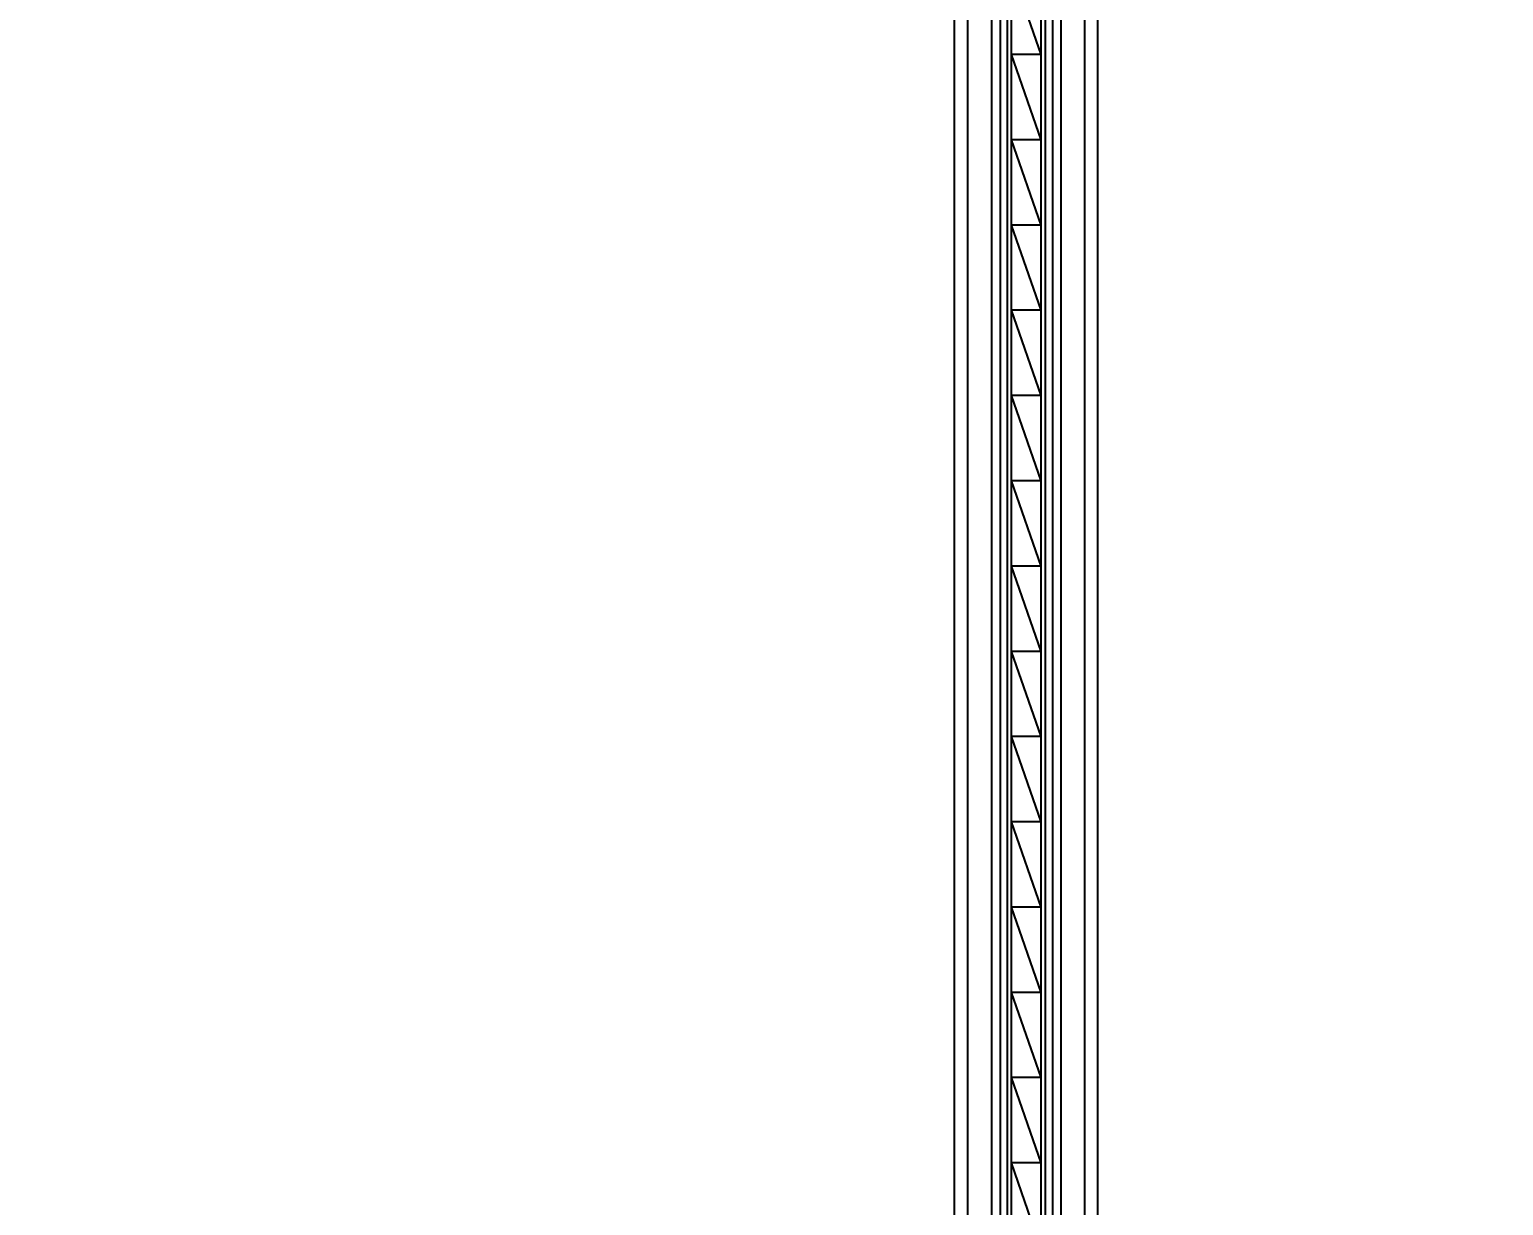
# Model space of a CAD drawing. Header units: millimetres. Extents: x 51249 to 2766742, y -599687 to -1280.
# Drawn here: x 62916 to 63608, y -127080 to -126528 of the extents above; entities that cross this region are included whole.
import ezdxf

# ---------------------------------------------------------------- set-up
doc = ezdxf.new("R2010")
doc.units = ezdxf.units.MM
doc.header["$LTSCALE"] = 10
doc.header["$PDMODE"] = 3
doc.linetypes.add('AUDIT_D_050706142524-0', pattern=[0])
for name, color, linetype in [('D-Detail(节点图层)', 134, 'Continuous'), ('D-造型细线', 146, 'Continuous'), ('IDT-HATCH', 250, 'AUDIT_D_050706142524-0'), ('填充', 8, 'Continuous')]:
    doc.layers.add(name, color=color, linetype=linetype)
doc.styles.add('DIM', font='SimSun.ttf', dxfattribs={"width": 0.7})
doc.dimstyles.new('25', dxfattribs={"dimscale": 25, "dimtxt": 2, "dimasz": 1, "dimexe": 1, "dimexo": 1, "dimgap": 0.5, "dimtad": 1, "dimdec": 0, "dimzin": 0, "dimdsep": 46, "dimtxsty": 'DIM', "dimblk": 'ARCHTICK', "dimcen": 0, "dimclrd": 5, "dimclre": 5, "dimclrt": 35, "dimadec": 0, "dimazin": 0, "dimtfac": 0.5, "dimtdec": 0, "dimtix": 1, "dimtmove": 2, "dimatfit": 2, "dimldrblk": 'A', "dimfxl": 0, "dimtolj": 1, "dimtzin": 0, "dimlwd": -1, "dimlwe": -1, "dimarcsym": 0})

# ---------------------------------------------------------------- blocks, each defined once
blk = doc.blocks.new('_ArchTick')
at = {"color": 0, "linetype": 'ByBlock', "const_width": 0.15}
blk.add_lwpolyline([(-0.5, -0.5), (0.5, 0.5)], dxfattribs=at)
blk = doc.blocks.new('*D1063')
at = {"layer": 'D-Detail(节点图层)', "color": 5, "ltscale": 0.15}
for p, q in [((2766616.97, -121582.06), (2766741.97, -121582.06)), ((2766716.97, -121582.06), (2766716.97, -599673.13)), ((2766698.33, -599673.13), (2766741.97, -599673.13))]:
    blk.add_line(p, q, dxfattribs=at)
at = {"layer": 'Defpoints', "color": 0, "ltscale": 0.15}
for p in [(55453.76, -121582.06), (2766673.33, -599673.13), (2766716.97, -599673.13)]:
    blk.add_point(p, dxfattribs=at)
at = {"layer": 'D-Detail(节点图层)', "color": 5, "ltscale": 0.15, "xscale": 25, "yscale": 25, "zscale": 25}
for p, rotation in [((2766716.97, -121582.06), 90), ((2766716.97, -599673.13), 270)]:
    blk.add_blockref('_ArchTick', p, dxfattribs=dict(at, rotation=rotation))
at = {"layer": 'D-Detail(节点图层)', "color": 35, "ltscale": 0.15, "insert": (2766679.47, -360627.6), "char_height": 50, "attachment_point": 5, "rotation": 90, "style": 'DIM'}
blk.add_mtext('\\A1;478091', dxfattribs=at)
blk = doc.blocks.new('A')
for p, q in [((-1.435, 1.148), (-1.09, 1.437)), ((-1.09, 1.437), (0, 0)), ((-1.435, 1.148), (-0.369, 0)), ((-0.369, 0), (-2.127, 0)), ((-1.435, -1.148), (-0.369, 0)), ((-1.09, -1.437), (0, 0)), ((-1.435, -1.148), (-1.09, -1.437))]:
    blk.add_line(p, q)
for points in [[(-1.435, 1.148), (-1.09, 1.437), (-0.369, 0), (0, 0)], [(-1.435, -1.148), (-1.09, -1.437), (-0.369, 0), (0, 0)]]:
    blk.add_solid(points)

msp = doc.modelspace()

# ---------------------------------------------------------------- linework, layer by layer
at = {"layer": 'D-造型细线', "color": 3}
for p, q in [((63371.49, -125976.32), (63371.49, -128002.32)), ((63396.06, -125976.32), (63396.06, -128002.32))]:
    msp.add_line(p, q, dxfattribs=at)
at = {"layer": 'D-造型细线', "color": 44}
msp.add_lwpolyline([(63392.78, -128218.82), (63392.78, -125860.82), (63374.78, -125860.82), (63374.78, -128218.82)], dxfattribs=at)
at = {"layer": 'IDT-HATCH'}
for p, q in [((63350.03, -128023.57), (63350.03, -125955.07)), ((63417.28, -128023.57), (63417.28, -125955.07)), ((63356.28, -128013.57), (63356.28, -125963.82)), ((63411.28, -128013.57), (63411.28, -125963.82)), ((63367.49, -125976.32), (63367.49, -128002.32)), ((63400.06, -125976.32), (63400.06, -128002.32))]:
    msp.add_line(p, q, dxfattribs=at)
at = {"layer": '填充', "linetype": 'ByBlock'}
for p, q in [((63376.77, -128218.82), (63376.77, -125860.82)), ((63390.77, -128218.82), (63390.77, -125860.82)), ((63390.77, -126539.82), (63376.77, -126499.82)), ((63390.77, -126539.82), (63376.77, -126539.82)), ((63390.77, -126579.82), (63376.77, -126539.82)), ((63390.77, -126579.82), (63376.77, -126579.82)), ((63390.77, -126619.82), (63376.77, -126579.82)), ((63390.77, -126659.82), (63376.77, -126619.82)), ((63390.77, -126619.82), (63376.77, -126619.82)), ((63390.77, -126659.82), (63376.77, -126659.82)), ((63390.77, -126699.82), (63376.77, -126659.82)), ((63390.77, -126699.82), (63376.77, -126699.82)), ((63390.77, -126739.82), (63376.77, -126699.82)), ((63390.77, -126739.82), (63376.77, -126739.82)), ((63390.77, -126779.82), (63376.77, -126739.82)), ((63390.77, -126819.82), (63376.77, -126779.82)), ((63390.77, -126779.82), (63376.77, -126779.82)), ((63390.77, -126819.82), (63376.77, -126819.82)), ((63390.77, -126859.82), (63376.77, -126819.82)), ((63390.77, -126859.82), (63376.77, -126859.82)), ((63390.77, -126899.82), (63376.77, -126859.82)), ((63390.77, -126939.82), (63376.77, -126899.82)), ((63390.77, -126899.82), (63376.77, -126899.82)), ((63390.77, -126939.82), (63376.77, -126939.82)), ((63390.77, -126979.82), (63376.77, -126939.82)), ((63390.77, -126979.82), (63376.77, -126979.82)), ((63390.77, -127019.82), (63376.77, -126979.82)), ((63390.77, -127019.82), (63376.77, -127019.82)), ((63390.77, -127059.82), (63376.77, -127019.82)), ((63390.77, -127099.82), (63376.77, -127059.82)), ((63390.77, -127059.82), (63376.77, -127059.82))]:
    msp.add_line(p, q, dxfattribs=at)

# ---------------------------------------------------------------- dimensions: what is measured, and where the dimension line sits
at = {"layer": 'D-Detail(节点图层)', "color": 251, "ltscale": 0.15}
dim = msp.add_linear_dim(base=(2766716.97, -599673.13), p1=(55453.76, -121582.06), p2=(2766673.33, -599673.13), angle=90, dimstyle='25', dxfattribs=at)
dim.commit()
dim.dimension.update_dxf_attribs({"geometry": '*D1063', "text_midpoint": (2766679.47, -360627.6)})

doc.saveas('drawing.dxf')
